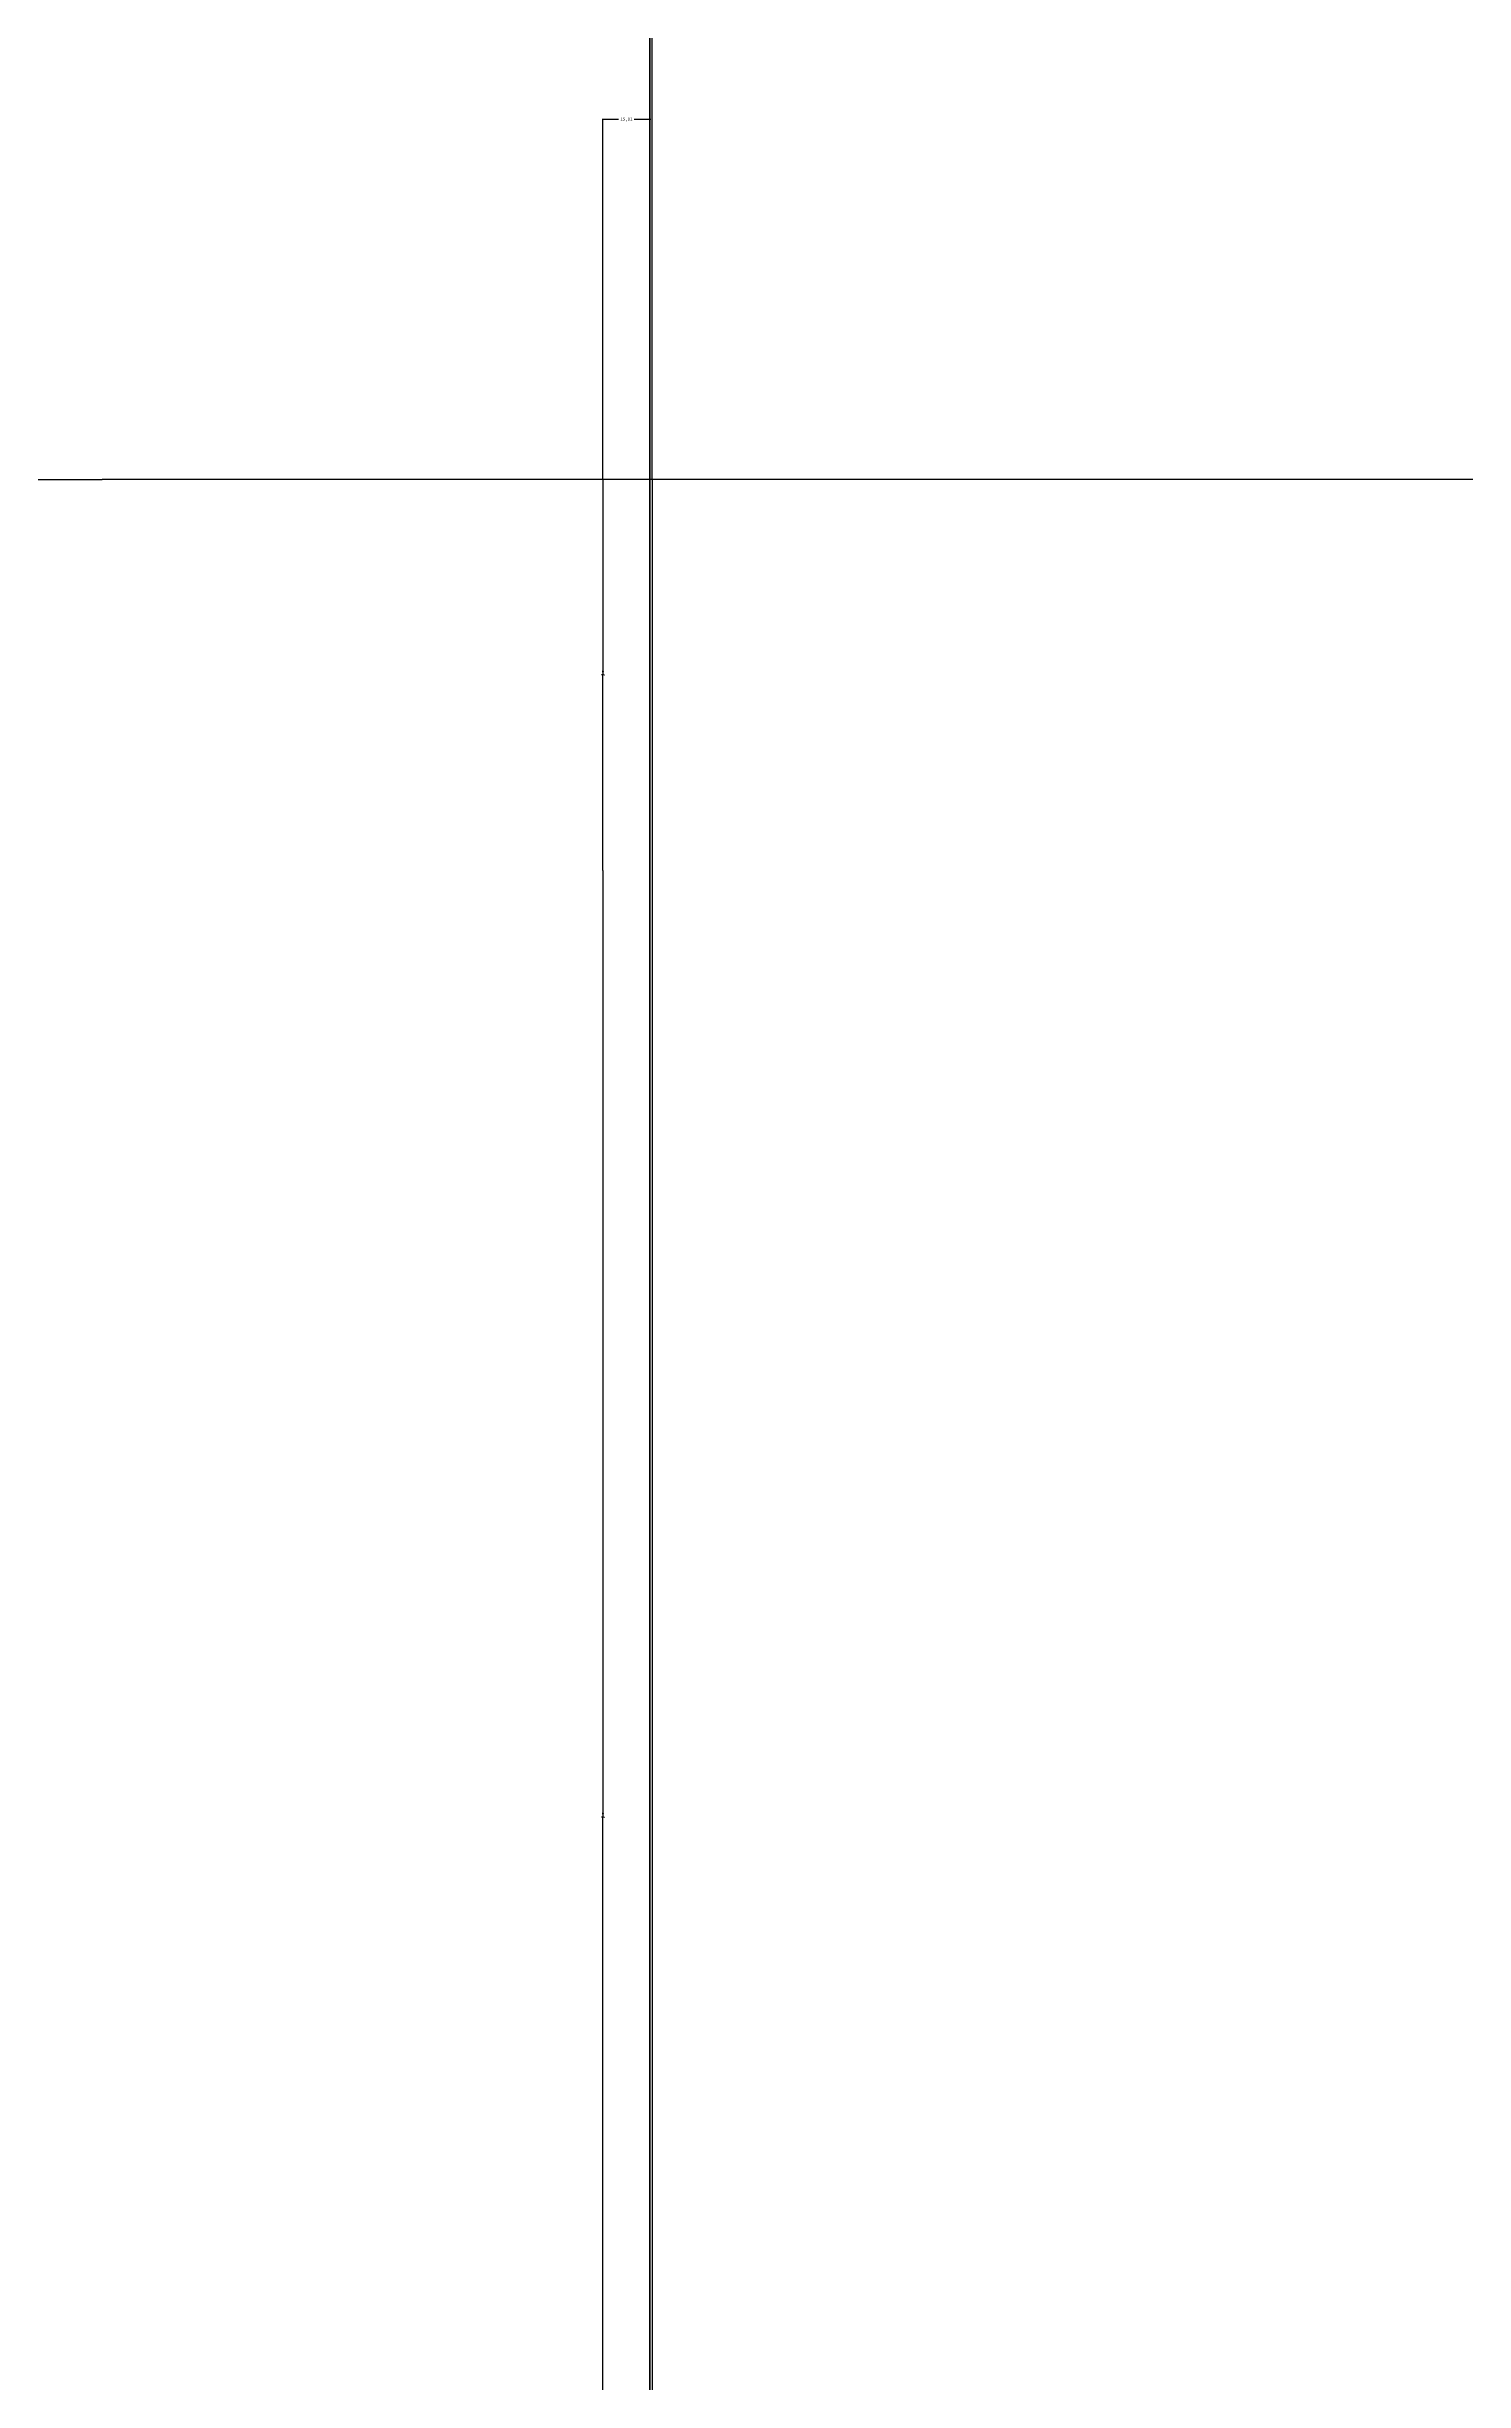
# Model space of a CAD drawing. Header units: metres. Extents: x -855790 to -837970, y 565220 to 577820.
# Drawn here: x -853232 to -852779, y 574764 to 575510 of the extents above; entities that cross this region are included whole.
import ezdxf

# ---------------------------------------------------------------- set-up
doc = ezdxf.new("R2010")
doc.units = ezdxf.units.M
for name, color, linetype in [('AXIS', 3, 'Continuous'), ('DOTE', 1, 'Continuous'), ('PUB_DIM', 3, 'Continuous'), ('WALL', 2, 'Continuous')]:
    doc.layers.add(name, color=color, linetype=linetype)
doc.dimstyles.get("Standard").update_dxf_attribs({"dimtxt": 2.5, "dimasz": 2.5, "dimexe": 1.25, "dimexo": 0.625, "dimtad": 1, "dimcen": 2.5, "dimazin": 3, "dimtfac": 1, "dimtmove": 0, "dimatfit": 3})

# ---------------------------------------------------------------- blocks, each defined once
blk = doc.blocks.new('*D7')
for p, q in [((-853039.12, 576196.34), (-853039.12, 573871.24)), ((-853039.37, 573871.24), (-853039.62, 573871.24)), ((-853039.12, 571546.13), (-853039.12, 573871.24)), ((-853039.12, 573871.24), (-853039.12, 573871.24)), ((-853038.87, 573871.24), (-853038.62, 573871.24))]:
    blk.add_line(p, q)
at = {"layer": 'Defpoints'}
for p in [(-853039.12, 576196.34), (-853039.12, 573871.24), (-853039.12, 571546.13)]:
    blk.add_point(p, dxfattribs=at)
at = {"layer": 'PUB_DIM', "insert": (-853039.12, 573872.365), "char_height": 1, "attachment_point": 5}
blk.add_mtext('0', dxfattribs=at)
blk = doc.blocks.new('*D42')
for p, q in [((-853039.12, 575601.34), (-853039.12, 575486.34)), ((-853049.125, 575486.34), (-853054.38, 575486.34)), ((-853054.13, 575371.34), (-853054.13, 575486.34)), ((-853038.87, 575486.34), (-853044.125, 575486.34))]:
    blk.add_line(p, q)
at = {"layer": 'Defpoints'}
for p in [(-853039.12, 575601.34), (-853039.12, 575486.34), (-853054.13, 575371.34)]:
    blk.add_point(p, dxfattribs=at)
at = {"layer": 'AXIS', "insert": (-853046.625, 575486.34), "char_height": 1, "attachment_point": 5}
blk.add_mtext('15,01', dxfattribs=at)
blk = doc.blocks.new('*D48')
for p, q in [((-853054.13, 575371.34), (-853054.13, 575308.84)), ((-853054.38, 575308.84), (-853054.63, 575308.84)), ((-853054.13, 575246.34), (-853054.13, 575308.84)), ((-853054.13, 575308.84), (-853054.13, 575308.84)), ((-853053.88, 575308.84), (-853053.63, 575308.84))]:
    blk.add_line(p, q)
at = {"layer": 'Defpoints'}
for p in [(-853054.13, 575371.34), (-853054.13, 575308.84), (-853054.13, 575246.34)]:
    blk.add_point(p, dxfattribs=at)
at = {"layer": 'AXIS', "insert": (-853054.13, 575309.965), "char_height": 1, "attachment_point": 5}
blk.add_mtext('0', dxfattribs=at)
blk = doc.blocks.new('*D50')
for p, q in [((-853054.13, 575246.34), (-853054.13, 574943.84)), ((-853054.38, 574943.84), (-853054.63, 574943.84)), ((-853054.13, 574641.34), (-853054.13, 574943.84)), ((-853054.13, 574943.84), (-853054.13, 574943.84)), ((-853053.88, 574943.84), (-853053.63, 574943.84))]:
    blk.add_line(p, q)
at = {"layer": 'Defpoints'}
for p in [(-853054.13, 575246.34), (-853054.13, 574943.84), (-853054.13, 574641.34)]:
    blk.add_point(p, dxfattribs=at)
at = {"layer": 'AXIS', "insert": (-853054.13, 574944.965), "char_height": 1, "attachment_point": 5}
blk.add_mtext('0', dxfattribs=at)
blk = doc.blocks.new('*D54')
for p, q in [((-853038.22, 576196.34), (-853038.22, 575783.99)), ((-853038.63, 575783.99), (-853038.88, 575783.99)), ((-853038.38, 575371.4), (-853038.38, 575783.99)), ((-853038.22, 575783.99), (-853038.38, 575783.99)), ((-853037.97, 575783.99), (-853037.72, 575783.99))]:
    blk.add_line(p, q)
at = {"layer": 'Defpoints'}
for p in [(-853038.22, 576196.34), (-853038.22, 575783.99), (-853038.38, 575371.4)]:
    blk.add_point(p, dxfattribs=at)
at = {"layer": 'PUB_DIM', "insert": (-853038.3, 575782.865), "char_height": 1, "attachment_point": 5}
blk.add_mtext('0,16', dxfattribs=at)
blk = doc.blocks.new('*D63')
for p, q in [((-853038.38, 575371.4), (-853038.38, 573871.52)), ((-853039.21, 573871.52), (-853039.46, 573871.52)), ((-853038.96, 572371.4), (-853038.96, 573871.52)), ((-853038.38, 573871.52), (-853038.96, 573871.52)), ((-853038.13, 573871.52), (-853037.88, 573871.52))]:
    blk.add_line(p, q)
at = {"layer": 'Defpoints'}
for p in [(-853038.38, 575371.4), (-853038.38, 573871.52), (-853038.96, 572371.4)]:
    blk.add_point(p, dxfattribs=at)
at = {"layer": 'PUB_DIM', "insert": (-853038.67, 573870.395), "char_height": 1, "attachment_point": 5}
blk.add_mtext('0,58', dxfattribs=at)

msp = doc.modelspace()

# ---------------------------------------------------------------- linework, layer by layer
at = {"layer": 'AXIS'}
msp.add_line((-853903.47, 575371.34), (-853214.12, 575371.34), dxfattribs=at)
at = {"layer": 'DOTE'}
msp.add_line((-848214.12, 575371.34), (-853214.12, 575371.34), dxfattribs=at)
at = {"layer": 'WALL'}
msp.add_line((-853039.12, 571546.13), (-853039.12, 576196.34), dxfattribs=at)

# ---------------------------------------------------------------- dimensions: what is measured, and where the dimension line sits
at = {"layer": 'AXIS'}
for base, p1, p2, picture, middle in [((-853039.12, 575486.34), (-853039.12, 575601.34), (-853054.13, 575371.34), '*D42', (-853046.625, 575486.34)), ((-853054.13, 575308.84), (-853054.13, 575371.34), (-853054.13, 575246.34), '*D48', (-853054.13, 575309.965)), ((-853054.13, 574943.84), (-853054.13, 575246.34), (-853054.13, 574641.34), '*D50', (-853054.13, 574944.965))]:
    dim = msp.add_linear_dim(base=base, p1=p1, p2=p2, dimstyle='Standard', dxfattribs=at)
    dim.commit()
    dim.dimension.update_dxf_attribs({"geometry": picture, "text_midpoint": middle})
at = {"layer": 'PUB_DIM'}
for base, p1, p2, picture, middle in [((-853038.22, 575783.99), (-853038.22, 576196.34), (-853038.38, 575371.4), '*D54', (-853038.3, 575782.865)), ((-853039.12, 573871.24), (-853039.12, 576196.34), (-853039.12, 571546.13), '*D7', (-853039.12, 573872.365)), ((-853038.38, 573871.52), (-853038.38, 575371.4), (-853038.96, 572371.4), '*D63', (-853038.67, 573870.395))]:
    dim = msp.add_linear_dim(base=base, p1=p1, p2=p2, dimstyle='Standard', dxfattribs=at)
    dim.commit()
    dim.dimension.update_dxf_attribs({"geometry": picture, "text_midpoint": middle})

doc.saveas('drawing.dxf')
